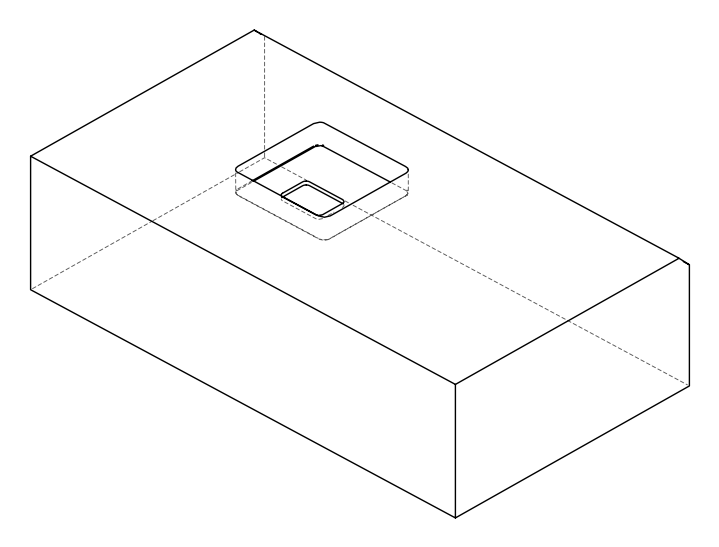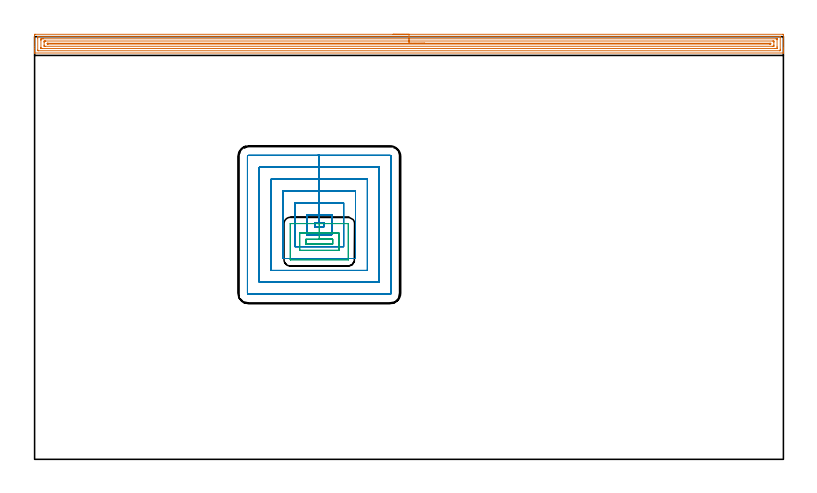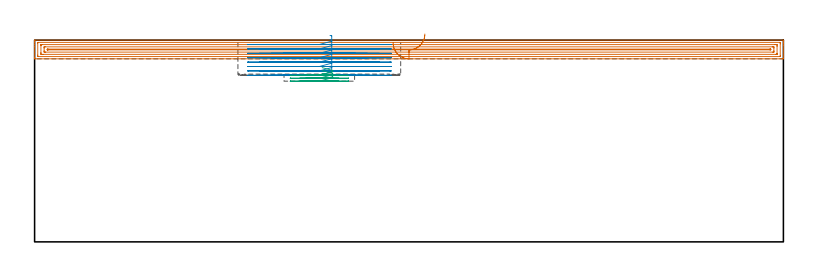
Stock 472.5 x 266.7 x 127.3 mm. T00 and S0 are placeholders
(PLAN: 3 operations, 2 tool changes, 42.5 min)
(1 AREA_MILL | FG_CHAMFER_SURFACE | UGT0205_001 | 19.08 min | 32893 mm3)
(2 MILL_RECTANGULAR_POCKET | POCKET_RECTANGULAR_STRAIGHT | UGT0201_092 | Follow Part, ap 3, ae 75% | 21.69 min | 226126 mm3)
(3 MILL_RECTANGULAR_POCKET_1 | POCKET_RECTANGULAR_STRAIGHT_1 | UGT0201_125 | Follow Part, ap 1.975, ae 75% | 1.68 min | 5005 mm3)
(TOOL UGT0205_001 | Chamfer Mill 20 x 3 x 45 deg. | D20 FL50 Z2)
(TOOL UGT0201_092 | End mill 12 mm | D12 R1 FL26 Z4)
(TOOL UGT0201_125 | Carbide End Mill 7.9 | D7.9 FL15 Z4)
(OP 1 AREA_MILL)
G17 G21 G94 G90
T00 M6
G54
G17 G0 G90 X226.25 Y268.2 S1061 M3
G43 Z137.3 H0
Z125.5
G94 G1 X226.288 Z124.628 F250.
X226.402 Z123.764
X226.591 Z122.912
X226.853 Z122.08
X227.187 Z121.274
X227.59 Z120.5
X228.058 Z119.764
X228.59 Z119.072
X229.179 Z118.429
X229.822 Z117.84
X230.514 Z117.308
X231.25 Z116.84
X232.024 Z116.437
X232.83 Z116.103
X233.662 Z115.841
X234.514 Z115.652
X235.378 Z115.538
X236.25 Z115.5
X471.87
X472.201 Y268.197 Z115.502
X472.49 Y268.192 Z115.506
X472.5 Y267.9 Z115.798
Y259.632 Z124.063
Y258.216 Z125.48
Y257.853 Z125.842
Y257.126 Z126.574
Y256.86 Z126.839
Y256.448 Z127.243
X472.491 Y256.403 Z127.288
X472.317 Y256.4 Z127.3
X0.183
X0.01 Y256.403 Z127.288
X0.007 Y256.446 Z127.245
X0. Y256.861 Z126.839
Y257.126 Z126.574
Y257.853 Z125.842
Y259.106 Z124.591
Y260.521 Z123.175
Y267.374 Z116.324
X0.002 Y267.637 Z116.061
X0.008 Y268.192 Z115.506
X0.069 Y268.194 Z115.504
X0.63 Y268.2 Z115.5
X236.25
Y266.786 Z116.914
X470.044 Y266.785 Z116.915
X470.082 Y266.783 Z116.917
X470.49 Y266.747 Z116.953
X470.499 Y266.333 Z117.367
X470.5 Y258.742 Z124.958
X470.499 Y258.327 Z125.373
X470.49 Y257.853 Z125.847
X470.118 Y257.817 Z125.883
X470.082 Y257.815 Z125.885
X2.456
X2.418 Y257.817 Z125.883
X2.01 Y257.853 Z125.847
X2.001 Y258.267 Z125.433
X2. Y265.858 Z117.842
X2.001 Y266.273 Z117.427
X2.01 Y266.747 Z116.953
X2.382 Y266.783 Z116.917
X2.418 Y266.785 Z116.915
X236.25 Y266.786 Z116.914
Y265.372 Z118.328
X467.888 Y265.371 Z118.329
X468.293 Y265.369 Z118.331
X468.428 Y265.367 Z118.333
X468.474 Y265.365 Z118.335
X468.49 Y265.357 Z118.343
X468.493 Y265.311 Z118.389
X468.497 Y265.174 Z118.526
X468.499 Y264.968 Z118.732
X468.5 Y264.763 Z118.937
Y260.316 Z123.384
X468.498 Y259.632 Z124.068
X468.496 Y259.43 Z124.27
X468.486 Y259.235 Z124.465
X468.293 Y259.233 Z124.467
X467.803 Y259.23 Z124.47
X467.399 Y259.229 Z124.471
X466.91 Y259.228 Z124.472
X4.612 Y259.229 Z124.471
X4.207 Y259.231 Z124.469
X4.072 Y259.233 Z124.467
X4.026 Y259.235 Z124.465
X4.01 Y259.243 Z124.457
X4.007 Y259.289 Z124.411
X4.003 Y259.426 Z124.274
X4.001 Y259.632 Z124.068
X4. Y259.837 Z123.863
Y264.284 Z119.416
X4.002 Y264.968 Z118.732
X4.004 Y265.17 Z118.53
X4.014 Y265.364 Z118.336
X4.207 Y265.367 Z118.333
X4.697 Y265.37 Z118.33
X5.101 Y265.371 Z118.329
X5.59 Y265.372 Z118.328
X236.25
Y263.957 Z119.743
X465.733
X466.411 Y263.952 Z119.748
X466.485 Y263.95 Z119.75
X466.49 Y263.853 Z119.847
X466.496 Y263.633 Z120.067
X466.5 Y263.194 Z120.506
Y261.416 Z122.284
X466.495 Y260.968 Z122.732
X466.49 Y260.748 Z122.952
X466.484 Y260.649 Z123.051
X466.378 Y260.647 Z123.053
X465.611 Y260.643 Z123.057
X465.489
X6.767
X6.089 Y260.648 Z123.052
X6.015 Y260.649 Z123.051
X6.01 Y260.747 Z122.953
X6.004 Y260.967 Z122.733
X6. Y261.406 Z122.294
Y263.184 Z120.516
X6.004 Y263.632 Z120.068
X6.01 Y263.852 Z119.848
X6.016 Y263.951 Z119.749
X6.122 Y263.953 Z119.747
X6.889 Y263.957 Z119.743
X7.011
X236.25
Y262.543 Z121.157
X463.822 Y262.542 Z121.158
X464.476 Y262.539 Z121.161
X464.483 Y262.537 Z121.163
X464.494 Y262.522 Z121.178
X464.498 Y262.3 Z121.4
X464.499 Y262.132 Z121.568
X464.498 Y262.089 Z121.611
X464.494 Y262.069 Z121.631
X464.492 Y262.065 Z121.635
X464.473 Y262.063 Z121.637
X464.311 Y262.059 Z121.641
X464.067 Y262.057 Z121.643
X463.822
X8.678
X8.024 Y262.061 Z121.639
X8.017 Y262.063 Z121.637
X8.006 Y262.078 Z121.622
X8.002 Y262.3 Z121.4
X8.001 Y262.468 Z121.232
X8.002 Y262.511 Z121.189
X8.006 Y262.531 Z121.17
X8.008 Y262.535 Z121.165
X8.027 Y262.537 Z121.163
X8.189 Y262.541 Z121.159
X8.433 Y262.543 Z121.157
X8.678
X236.25
X237.122 Z121.195
X237.986 Z121.309
X238.838 Z121.498
X239.67 Z121.76
X240.476 Z122.094
X241.25 Z122.497
X241.986 Z122.965
X242.678 Z123.496
X243.321 Z124.086
X243.91 Z124.729
X244.442 Z125.421
X244.91 Z126.157
X245.313 Z126.931
X245.647 Z127.737
X245.909 Z128.569
X246.098 Z129.42
X246.212 Z130.285
X246.25 Z131.157
G0 Z137.3
M5
M2
(OP 2 MILL_RECTANGULAR_POCKET)
G17 G21 G94 G90
T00 M6
G54
G17 G0 G90 X186.397 Y141.7 S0 M3
G43 Z137.3 H0
Z130.3
G94 G1 X187.5 Z130.004 F250.
Y154.3 Z126.628
X179.65 Z124.525
Y149.3
X176.8 F500.
Y146.7
X182.5
Y149.3
X179.65
Y154.3
X171.8
Y141.7
X187.5
Y154.3
X179.65
Y161.8
X164.3
Y134.2
X195.
Y161.8
X179.65
Y169.3
X156.8
Y126.7
X202.5
Y169.3
X179.65
Y176.8
X149.3
Y119.2
X210.
Y176.8
X179.65
Y184.3
X141.8
Y111.7
X217.5
Y184.3
X179.65
Y191.8
X135.
G3 X134.3 Y191.1 R0.7
G1 Y104.9
G3 X135. Y104.2 R0.7
G1 X224.3
G3 X225. Y104.9 R0.7
G1 Y191.1
G3 X224.3 Y191.8 R0.7
G1 X179.65
X178.65
G0 X186.397 Y141.7 Z127.525
G1 X187.5 Z127.229 F250.
Y154.3 Z123.853
X179.65 Z121.75
Y149.3
X176.8 F500.
Y146.7
X182.5
Y149.3
X179.65
Y154.3
X171.8
Y141.7
X187.5
Y154.3
X179.65
Y161.8
X164.3
Y134.2
X195.
Y161.8
X179.65
Y169.3
X156.8
Y126.7
X202.5
Y169.3
X179.65
Y176.8
X149.3
Y119.2
X210.
Y176.8
X179.65
Y184.3
X141.8
Y111.7
X217.5
Y184.3
X179.65
Y191.8
X135.
G3 X134.3 Y191.1 R0.7
G1 Y104.9
G3 X135. Y104.2 R0.7
G1 X224.3
G3 X225. Y104.9 R0.7
G1 Y191.1
G3 X224.3 Y191.8 R0.7
G1 X179.65
X178.65
G0 X186.397 Y141.7 Z124.75
G1 X187.5 Z124.454 F250.
Y154.3 Z121.078
X179.65 Z118.975
Y149.3
X176.8 F500.
Y146.7
X182.5
Y149.3
X179.65
Y154.3
X171.8
Y141.7
X187.5
Y154.3
X179.65
Y161.8
X164.3
Y134.2
X195.
Y161.8
X179.65
Y169.3
X156.8
Y126.7
X202.5
Y169.3
X179.65
Y176.8
X149.3
Y119.2
X210.
Y176.8
X179.65
Y184.3
X141.8
Y111.7
X217.5
Y184.3
X179.65
Y191.8
X135.
G3 X134.3 Y191.1 R0.7
G1 Y104.9
G3 X135. Y104.2 R0.7
G1 X224.3
G3 X225. Y104.9 R0.7
G1 Y191.1
G3 X224.3 Y191.8 R0.7
G1 X179.65
X178.65
G0 X186.397 Y141.7 Z121.975
G1 X187.5 Z121.68 F250.
Y154.3 Z118.303
X179.65 Z116.2
Y149.3
X176.8 F500.
Y146.7
X182.5
Y149.3
X179.65
Y154.3
X171.8
Y141.7
X187.5
Y154.3
X179.65
Y161.8
X164.3
Y134.2
X195.
Y161.8
X179.65
Y169.3
X156.8
Y126.7
X202.5
Y169.3
X179.65
Y176.8
X149.3
Y119.2
X210.
Y176.8
X179.65
Y184.3
X141.8
Y111.7
X217.5
Y184.3
X179.65
Y191.8
X135.
G3 X134.3 Y191.1 R0.7
G1 Y104.9
G3 X135. Y104.2 R0.7
G1 X224.3
G3 X225. Y104.9 R0.7
G1 Y191.1
G3 X224.3 Y191.8 R0.7
G1 X179.65
X178.65
G0 X186.397 Y141.7 Z119.2
G1 X187.5 Z118.905 F250.
Y154.3 Z115.528
X179.65 Z113.425
Y149.3
X176.8 F500.
Y146.7
X182.5
Y149.3
X179.65
Y154.3
X171.8
Y141.7
X187.5
Y154.3
X179.65
Y161.8
X164.3
Y134.2
X195.
Y161.8
X179.65
Y169.3
X156.8
Y126.7
X202.5
Y169.3
X179.65
Y176.8
X149.3
Y119.2
X210.
Y176.8
X179.65
Y184.3
X141.8
Y111.7
X217.5
Y184.3
X179.65
Y191.8
X135.
G3 X134.3 Y191.1 R0.7
G1 Y104.9
G3 X135. Y104.2 R0.7
G1 X224.3
G3 X225. Y104.9 R0.7
G1 Y191.1
G3 X224.3 Y191.8 R0.7
G1 X179.65
X178.65
G0 X186.397 Y141.7 Z116.425
G1 X187.5 Z116.13 F250.
Y154.3 Z112.753
X179.65 Z110.65
Y149.3
X176.8 F500.
Y146.7
X182.5
Y149.3
X179.65
Y154.3
X171.8
Y141.7
X187.5
Y154.3
X179.65
Y161.8
X164.3
Y134.2
X195.
Y161.8
X179.65
Y169.3
X156.8
Y126.7
X202.5
Y169.3
X179.65
Y176.8
X149.3
Y119.2
X210.
Y176.8
X179.65
Y184.3
X141.8
Y111.7
X217.5
Y184.3
X179.65
Y191.8
X135.
G3 X134.3 Y191.1 R0.7
G1 Y104.9
G3 X135. Y104.2 R0.7
G1 X224.3
G3 X225. Y104.9 R0.7
G1 Y191.1
G3 X224.3 Y191.8 R0.7
G1 X179.65
X178.65
G0 X186.397 Y141.7 Z113.65
G1 X187.5 Z113.355 F250.
Y154.3 Z109.978
X179.65 Z107.875
Y149.3
X176.8 F500.
Y146.7
X182.5
Y149.3
X179.65
Y154.3
X171.8
Y141.7
X187.5
Y154.3
X179.65
Y161.8
X164.3
Y134.2
X195.
Y161.8
X179.65
Y169.3
X156.8
Y126.7
X202.5
Y169.3
X179.65
Y176.8
X149.3
Y119.2
X210.
Y176.8
X179.65
Y184.3
X141.8
Y111.7
X217.5
Y184.3
X179.65
Y191.8
X135.
G3 X134.3 Y191.1 R0.7
G1 Y104.9
G3 X135. Y104.2 R0.7
G1 X224.3
G3 X225. Y104.9 R0.7
G1 Y191.1
G3 X224.3 Y191.8 R0.7
G1 X179.65
X178.65
G0 X186.397 Y141.7 Z110.875
G1 X187.5 Z110.58 F250.
Y154.3 Z107.203
X179.65 Z105.1
Y149.3
X176.8 F500.
Y146.7
X182.5
Y149.3
X179.65
Y154.3
X171.8
Y141.7
X187.5
Y154.3
X179.65
Y161.8
X164.3
Y134.2
X195.
Y161.8
X179.65
Y169.3
X156.8
Y126.7
X202.5
Y169.3
X179.65
Y176.8
X149.3
Y119.2
X210.
Y176.8
X179.65
Y184.3
X141.8
Y111.7
X217.5
Y184.3
X179.65
Y191.8
X135.
G3 X134.3 Y191.1 R0.7
G1 Y104.9
G3 X135. Y104.2 R0.7
G1 X224.3
G3 X225. Y104.9 R0.7
G1 Y191.1
G3 X224.3 Y191.8 R0.7
G1 X179.65
X178.65
G0 Z137.3
M5
M2
(OP 3 MILL_RECTANGULAR_POCKET_1)
G17 G21 G94 G90
T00 M6
G54
G17 G0 G90 X181.45 Y135.825 S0 M3
G43 Z137.3 H0
Z109.95
G94 G1 X188.075 Z108.175 F250.
Y138.875 Z107.357
X179.65 Z105.1
X171.225 F500.
Y135.825
X188.075
Y138.875
X179.65
Y142.825
X167.275
Y131.875
X192.025
Y142.825
X179.65
Y148.75
X161.4
X161.37 Y148.752
X161.348 Y148.73
X161.35 Y148.7
Y126.
X161.348 Y125.97
X161.37 Y125.948
X161.4 Y125.95
X197.9
X197.93 Y125.948
X197.952 Y125.97
X197.95 Y126.
Y148.7
X197.952 Y148.73
X197.93 Y148.752
X197.9 Y148.75
X179.65
X178.65
G0 X181.45 Y135.825 Z108.1
G1 X188.075 Z106.325 F250.
Y138.875 Z105.507
X179.65 Z103.25
X171.225 F500.
Y135.825
X188.075
Y138.875
X179.65
Y142.825
X167.275
Y131.875
X192.025
Y142.825
X179.65
Y148.75
X161.4
X161.37 Y148.752
X161.348 Y148.73
X161.35 Y148.7
Y126.
X161.348 Y125.97
X161.37 Y125.948
X161.4 Y125.95
X197.9
X197.93 Y125.948
X197.952 Y125.97
X197.95 Y126.
Y148.7
X197.952 Y148.73
X197.93 Y148.752
X197.9 Y148.75
X179.65
X178.65
G0 X181.45 Y135.825 Z106.25
G1 X188.075 Z104.475 F250.
Y138.875 Z103.657
X179.65 Z101.4
X171.225 F500.
Y135.825
X188.075
Y138.875
X179.65
Y142.825
X167.275
Y131.875
X192.025
Y142.825
X179.65
Y148.75
X161.4
X161.37 Y148.752
X161.348 Y148.73
X161.35 Y148.7
Y126.
X161.348 Y125.97
X161.37 Y125.948
X161.4 Y125.95
X197.9
X197.93 Y125.948
X197.952 Y125.97
X197.95 Y126.
Y148.7
X197.952 Y148.73
X197.93 Y148.752
X197.9 Y148.75
X179.65
X178.65
G0 Z137.3
M5
M2
